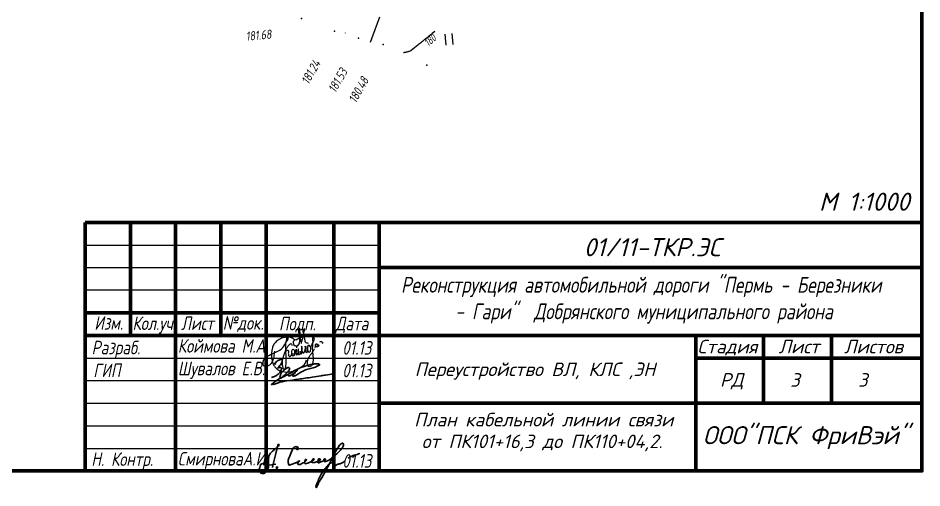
# Paper-space layout 'Лист3' of a CAD drawing. Header units: millimetres. Extents: x -693 to 409, y -3 to 286.
# Drawn here: x 209.6 to 409.4, y -3.2 to 100.8 of the extents above; entities that cross this region are included whole.
import ezdxf
from ezdxf.enums import TextEntityAlignment as Align

# ---------------------------------------------------------------- set-up
doc = ezdxf.new("R2010")
doc.units = ezdxf.units.MM
doc.linetypes.add('CONTI', pattern=[0])
for name, color, linetype in [('_Оформление', 7, 'Continuous'), ('GOR_BDEFAULT', 212, 'CONTI'), ('PI_OTDEFAULT', 172, 'CONTI'), ('PI_TTDEFAULT', 5, 'CONTI'), ('SIT_LDEFAULT', 7, 'CONTI'), ('ZAPSKDEFAULT', 7, 'CONTI')]:
    doc.layers.add(name, color=color, linetype=linetype)
doc.layers.add('ЛИНИЯ', color=7, linetype='Continuous', lineweight=18)
doc.layers.add('проект', color=7, linetype='Continuous', lineweight=80)
doc.layers.add('ЭЛЕКТРИКА', color=1, linetype='Continuous', lineweight=40, plot=False)
doc.styles.add('eskd', font='isocpeur.ttf', dxfattribs={"width": 1.2, "height": 2})
doc.styles.add('GPR', font='isocpeui.ttf', dxfattribs={"width": 0.8})
doc.styles.add('SHRFT', font='isocpeui.ttf')
doc.styles.get("Standard").update_dxf_attribs({"font": 'isocpeui.ttf'})

# ---------------------------------------------------------------- blocks, each defined once
blk = doc.blocks.new('BL_2011')
at = {"color": 0}
for p, q in [((0, 0), (0, 2.4)), ((1.6, 0), (1.6, 2.4))]:
    blk.add_line(p, q, dxfattribs=at)
blk = doc.blocks.new('A$C14F24BE0')
at = {"lineweight": 30, "true_color": 0x0718b0}
blk.add_hatch(color=164, dxfattribs=at).paths.add_polyline_path([(2.59, -4.28, 1), (2.22, -4.28, 1)])
at = {"color": 164, "lineweight": 30, "true_color": 0x0718b0}
blk.add_line((0.23, -3.77), (2.15, -3.46), dxfattribs=at)
blk.add_circle((2.41, -4.28), 0.188, dxfattribs=at)
at = {"color": 164, "lineweight": 30, "true_color": 0x0718b0, "start_tangent": (0.860782, 0.508973)}
blk.add_spline([(-0.49, -3.72), (-0.53, -3.41), (-0.97, -3.39), (-1.41, -4.2), (-1.56, -4.93), (-1.23, -5.39), (-0.51, -5.53), (0.18, -5.03), (0.49, -4.37), (0.54, -3.46), (0.54, -2.34), (0.7, -1.49), (1.39, -0.62), (2.25, 0.06), (2.84, 0.7), (2.86, 0.84), (2.62, 0.84), (2.58, 0.68), (2.53, 0.39), (2.33, -0.49), (1.73, -2.9), (1.4, -4.2)], degree=3, dxfattribs=at)
at = {"color": 164, "lineweight": 30, "true_color": 0x0718b0}
blk.add_spline([(6.77, 0.11), (6.74, -0.04), (6.79, -0.24), (6.92, -0.26), (7.09, -0.16), (7.09, 0.14), (6.88, 0.35), (6.43, 0.38), (5.77, -0.36), (5.14, -1.9), (4.88, -2.85), (4.92, -3.36), (5, -3.67), (5.34, -3.61), (6.15, -3.34), (6.88, -3.04), (7.36, -2.85), (7.4, -2.79), (7.32, -2.73), (7.19, -2.85), (7, -3.26), (6.97, -3.45), (7.06, -3.54), (7.66, -3.49), (8.18, -3.22), (8.59, -2.97), (8.86, -2.68), (8.93, -2.53), (8.83, -2.42), (8.63, -2.67), (8.53, -2.94), (8.56, -3.29), (8.72, -3.4), (9.19, -3.27), (9.87, -2.95), (10.43, -2.58), (10.6, -2.39), (10.51, -2.24), (10.35, -2.37), (10.18, -2.67), (10.14, -3.05), (10.34, -3.15), (11.15, -2.95), (11.87, -2.68), (12.01, -2.52), (11.84, -2.33), (11.57, -2.35), (11.48, -2.81), (11.4, -3.04), (11.51, -3.18), (11.8, -3.1), (12.44, -2.88), (12.85, -2.64), (13.16, -2.41), (12.94, -2.3), (12.77, -2.54), (12.75, -2.82), (12.98, -2.92), (13.39, -2.85), (13.99, -2.54), (15.11, -1.65), (16.08, -0.78), (16.87, 0.22), (17.11, 0.74), (17.11, 0.96), (16.96, 1.14), (16.74, 1.1), (16.26, 0.68), (15.72, -0.11), (15.15, -1.16), (14.5, -2.43), (13.2, -4.96), (12.11, -6.78), (11.69, -7.49), (11.41, -8.15), (11.23, -8.5), (11.09, -8.72), (11.04, -8.62), (11.21, -7.82), (11.74, -6.57), (12.73, -4.88), (13.44, -4), (13.86, -3.56), (14.24, -3.3), (14.59, -3.15), (14.83, -3.18), (14.87, -3.49), (14.87, -3.8), (14.9, -3.95), (15.51, -3.69), (16.19, -3.43), (16.79, -3.21), (17.39, -2.82)], degree=3, dxfattribs=at)
at = {"color": 164, "lineweight": 30, "true_color": 0x0718b0, "end_tangent": (1, 0)}
blk.add_spline([(18.13, -2.16), (18.79, -1.78), (19.45, -1.52), (20.76, -1.14)], degree=3, dxfattribs=at)
blk = doc.blocks.new('A$C6218632A')
at = {"layer": 'ЭЛЕКТРИКА', "color": 0, "linetype": 'ByBlock', "lineweight": -2}
for points in [[(6.36, 3.64), (6.29, 3.55), (6.19, 3.42), (6.15, 3.2), (6.16, 3.02), (6.19, 2.85), (6.25, 2.66), (6.38, 2.48), (6.66, 2.4), (7.08, 2.46), (7.29, 2.63), (7.51, 3.03), (7.59, 3.33), (7.62, 3.64), (7.55, 4.03), (7.51, 4.37), (7.44, 4.87), (7.4, 5.33), (7.36, 5.91), (7.47, 6.15), (7.47, 6.37), (7.55, 5.74), (7.7, 4.13), (7.96, 2.9), (8.05, 3.35), (8.25, 4.05), (8.38, 4.68), (8.57, 5.55), (8.57, 6.17), (8.53, 6.13), (8.51, 4.61), (8.64, 3.77), (8.77, 3.24), (9.46, 3.01)], [(2.03, 1.19), (1.82, -0.01), (1.23, -1.54), (-0.29, -2.12), (-0.51, -1.14), (0.9, 0.34), (2.31, 0.98), (3.87, 2.03), (4.64, 3.3), (4.99, 3.94), (4.92, 4.64), (4.63, 3.92), (4.43, 2.74), (4.43, 1.61), (4.49, 0.13), (4.52, -1.09), (4.48, -1.64), (4.41, -2.36), (4.15, -2.9), (3.94, -2.6), (3.8, -1.92), (3.73, -1.52), (3.73, -1.11), (3.76, -0.75), (3.87, -0.36), (3.99, -0.04), (4.14, 0.48), (4.42, 1.2), (4.76, 1.95), (5.18, 2.54), (5.63, 2.88), (5.9, 2.46)], [(8.16, 4.33), (7.67, 4.08), (7.08, 3.83), (6.68, 3.67), (6.4, 3.82), (6.18, 3.96), (6.06, 4.05), (5.79, 4.17), (5.55, 4.26), (5.1, 4.32), (4.59, 4.29), (3.57, 4.05), (2.59, 3.49), (1.86, 2.72), (1.52, 1.92), (1.34, 0.89), (1.3, 0.16), (1.43, -0.58), (1.58, -1.22), (1.8, -1.83), (2.16, -2.37), (2.65, -2.82), (3.82, -3.32), (5.25, -3.4), (6.28, -3.14), (7.66, -2.46), (8.75, -1.51), (9.04, -0.7)], [(7.71, 0.86), (7.81, 0.83), (7.83, 0.91), (7.83, 0.98), (7.79, 1.05), (7.74, 1.09), (7.62, 1.09), (7.58, 1.04), (7.57, 0.88), (7.57, 0.77), (7.68, 0.62), (7.74, 0.59), (7.88, 0.58), (7.97, 0.68), (8.03, 0.79), (8.07, 0.95), (8.06, 1.05), (8.06, 1.36), (8.05, 1.53), (8.05, 1.76), (8.03, 1.9), (8, 2.31), (8.05, 1.66), (8.05, 1.55), (8.05, 1.45), (8.07, 1.21), (8.1, 1.08), (8.16, 0.96), (8.25, 0.86), (8.33, 0.81), (8.65, 1.05), (8.74, 1.3), (8.8, 1.62), (8.82, 1.99), (8.81, 2.34), (8.82, 2.15), (8.82, 1.96), (8.82, 1.67), (8.84, 1.5), (8.84, 1.31), (8.88, 1.11), (8.95, 0.95), (8.97, 0.95), (9.21, 0.97), (9.29, 1.13), (9.31, 1.67), (9.32, 1.88), (9.32, 2.18), (9.65, 2.46), (9.69, 2.45), (9.84, 2.3), (9.84, 2.4), (9.46, 2.42), (9.32, 2.18), (9.32, 1.97), (9.31, 1.67), (9.35, 1.27), (9.41, 1.18), (9.67, 1.01), (9.89, 1.14), (9.96, 1.27), (9.99, 1.4), (10.03, 1.7), (10.01, 1.98), (9.98, 2.12), (9.96, 2.2), (9.83, 2.34), (9.78, 2.38), (9.76, 2.29), (9.82, 2.21), (9.96, 2.22), (10.06, 2.3), (10.16, 2.36), (10.25, 2.55), (10.32, 2.7), (10.39, 2.92), (10.42, 3.01), (10.57, 3.21), (10.65, 3.33), (10.77, 3.66), (10.78, 4.09), (10.48, 4.26), (10.43, 4.06), (10.41, 3.78), (10.44, 3.4), (10.43, 3.08), (10.41, 2.85), (10.4, 2.42), (10.37, 2.1), (10.36, 1.71), (10.4, 1.4), (10.41, 1.13), (10.43, 0.81), (10.45, 0.57), (10.48, 0.21), (10.51, -0.09), (10.53, -0.53), (10.51, -0.91), (10.45, -1.3), (10.31, -1.73), (9.91, -2.2), (9.48, -2.18), (9.34, -1.88), (9.27, -1.41), (9.29, -1.04), (9.4, -0.66), (9.55, -0.31), (9.71, 0.01), (9.88, 0.29), (10.09, 0.54), (10.31, 0.79), (10.51, 1.19), (10.86, 1.75)], [(6.92, 1.97), (6.93, 2.05), (6.94, 2.22), (6.95, 2.28), (7.03, 2.36), (7.1, 2.34)], [(11.08, 2.11), (11.05, 2.31), (11.05, 2.55), (11.16, 2.82), (11.31, 2.84), (11.4, 2.76), (11.39, 2.61), (11.37, 2.48), (11.38, 2.49), (11.47, 2.58), (11.63, 2.65), (11.72, 2.62), (11.78, 2.55), (11.82, 2.49), (11.76, 2.37), (11.72, 2.29), (11.57, 2.21), (11.47, 2.18), (11.27, 2.15), (11.15, 2.13), (11.04, 2.12), (10.95, 2.1), (10.92, 2.04)], [(12.01, 3.3), (12.26, 3.34), (12.53, 3.23), (12.61, 3.09), (12.54, 2.91)], [(4.39, 1.12), (4.81, 1.38), (4.97, 1.39), (5.08, 1.26), (5.09, 1.06), (5.06, 0.88), (5.06, 0.61), (5.08, 0.37), (5.17, 0.16), (5.34, 0.05), (5.53, 0.09), (5.71, 0.27), (5.82, 0.61), (5.8, 1.03), (5.88, 1.44), (6.16, 1.61), (6.4, 1.39), (6.45, 1), (6.45, 0.68), (6.4, 0.35), (6.23, 0.2), (5.97, 0.2), (5.84, 0.26), (5.8, 0.35), (5.8, 0.53), (6.25, 0.63), (6.53, 0.74), (6.7, 0.9), (6.79, 1.18), (6.79, 1.63), (6.79, 1.18), (6.75, 0.87), (6.77, 0.63), (6.83, 0.46), (6.86, 0.42), (6.97, 0.42), (7.09, 0.48), (7.14, 0.6), (7.19, 0.75), (7.22, 0.94), (7.23, 1.05), (7.25, 1.13), (7.26, 1.29), (7.26, 1.44), (7.27, 1.54), (7.27, 1.71), (7.25, 1.46), (7.25, 1.26), (7.25, 1.11), (7.25, 1.05), (7.25, 1.02), (7.25, 0.98), (7.25, 0.77), (7.28, 0.57), (7.33, 0.47), (7.58, 0.51)]]:
    blk.add_spline(points, degree=3, dxfattribs=at)
blk = doc.blocks.new('A$C54C13FF2')
at = {"color": 182, "lineweight": 30}
blk.add_spline([(0.77, 4.58), (0.92, 4.59), (0.84, 4.53), (0.78, 4.57), (0.76, 4.63), (0.89, 4.84), (1.27, 5.17), (1.63, 5.41), (2.1, 5.58), (2.29, 5.61), (2.42, 5.51), (2.42, 5.3), (2.31, 4.8), (2.02, 4.36), (1.64, 3.94), (1.37, 3.63), (1.36, 3.62), (1.36, 3.66), (1.47, 3.7), (1.73, 3.77), (2.05, 3.76), (2.25, 3.63), (2.19, 3.23), (1.81, 2.6), (1.13, 2.01), (0.46, 1.68), (0, 1.54)], degree=3, dxfattribs=at)
at = {"color": 182, "lineweight": 30, "end_tangent": (1, 0)}
blk.add_spline([(4.46, 2.69), (4.18, 2.61), (3.92, 2.39), (3.74, 2.2), (3.73, 2.01), (3.91, 1.92), (4.27, 2.01), (4.81, 2.44), (5.42, 2.93), (5.69, 3.19), (5.74, 3.19), (5.71, 3.16), (5.66, 3.1), (5.4, 2.84), (5.09, 2.48), (4.77, 2.16), (4.72, 2.01), (4.72, 1.94), (4.73, 1.87), (4.87, 1.86), (5.26, 1.95), (6.05, 2.47), (6.55, 2.76), (7.01, 3), (7.54, 3.24), (9.74, 3.89), (10.28, 4.15), (10.61, 4.31), (10.68, 4.47), (10.23, 4.61), (9.04, 4.5), (7.5, 4.1), (5.6, 3.35), (3.21, 1.99), (0.05, 0.04), (0.01, 0), (0.08, 0.02), (0.46, 0.05), (1.37, 0.33), (3.42, 0.8), (5.97, 1.19), (9.01, 1.64), (11.01, 1.96), (11.97, 2.09), (13.78, 2.39)], degree=3, dxfattribs=at)
at = {"color": 182, "lineweight": 30, "start_tangent": (-0.254421, -0.967094)}
blk.add_spline([(1.99, 2.13), (2.24, 2.65), (2.77, 3.16), (3.44, 3.66), (3.84, 3.76), (3.98, 3.54), (3.7, 2.93), (2.91, 2.08), (2.52, 1.74), (2.22, 1.51), (2.01, 1.49), (1.89, 1.75), (1.99, 2.1), (2.04, 2.28)], degree=3, dxfattribs=at)

psp = doc.layouts.new('Лист3')

# ---------------------------------------------------------------- linework, layer by layer
at = {"layer": '_Оформление', "color": 0, "linetype": 'Continuous', "lineweight": 70}
for p, q in [((224.41, 55.56), (409.41, 55.56)), ((224.41, 0.56), (224.41, 55.56)), ((234.41, 30.56), (234.41, 55.56)), ((244.41, 0.56), (244.41, 55.56)), ((254.41, 30.56), (254.41, 55.56)), ((264.41, 0.56), (264.41, 55.56)), ((279.41, 0.56), (279.41, 55.56)), ((289.41, 0.56), (289.41, 55.56)), ((289.41, 45.56), (409.41, 45.56)), ((224.41, 35.56), (289.41, 35.56)), ((224.41, 30.56), (409.41, 30.56)), ((359.41, 0.56), (359.41, 30.56)), ((374.41, 15.56), (374.41, 30.56)), ((389.41, 15.56), (389.41, 30.56)), ((359.41, 25.56), (409.41, 25.56)), ((289.41, 15.56), (409.41, 15.56)), ((224.41, 0.56), (409.41, 0.56))]:
    psp.add_line(p, q, dxfattribs=at)
at = {"layer": '_Оформление', "color": 0}
for p, q in [((409.41, 0.56), (409.41, 55.56)), ((224.41, 50.56), (289.41, 50.56)), ((224.41, 45.56), (289.41, 45.56)), ((289.41, 40.56), (224.41, 40.55)), ((224.41, 25.56), (289.41, 25.56)), ((224.41, 20.56), (289.41, 20.56)), ((224.41, 15.56), (289.41, 15.56)), ((224.41, 10.56), (289.41, 10.56)), ((224.41, 5.56), (289.41, 5.56))]:
    psp.add_line(p, q, dxfattribs=at)
at = {"layer": '_Оформление', "lineweight": 70, "ltscale": 200}
psp.add_lwpolyline([(409.41, 286.44), (-693.39, 286.44), (-693.39, 0.56), (409.41, 0.56)], close=True, dxfattribs=at)
at = {"layer": 'GOR_BDEFAULT', "color": 212, "elevation": 180, "flags": 128}
psp.add_lwpolyline([(301.73, 97.83), (301.43, 97.59), (301.14, 97.34), (300.84, 97.11), (300.56, 96.87), (300.27, 96.65), (299.99, 96.42), (299.73, 96.22), (299.46, 96.01), (299.21, 95.81), (298.96, 95.61), (298.74, 95.42), (298.51, 95.25), (298.31, 95.08), (298.12, 94.93), (297.96, 94.78), (296.5, 93.58), (296.4, 93.54), (296.3, 93.5), (296.18, 93.46), (296.06, 93.42), (295.94, 93.38), (295.81, 93.34), (295.68, 93.3), (295.56, 93.27), (295.43, 93.23), (295.31, 93.2), (295.2, 93.18), (295.08, 93.15), (294.97, 93.13), (294.88, 93.1), (294.79, 93.09)], dxfattribs=at)
at = {"layer": 'PI_TTDEFAULT', "color": 5}
for p in [(272.23, 100.67, 181.68), (279.56, 97.87, 181.24), (284.82, 96.37, 181.53), (290.29, 94.93, 180.48), (299.91, 90.38, 179.35)]:
    psp.add_point(p, dxfattribs=at)
at = {"layer": 'SIT_LDEFAULT', "color": 7}
for p, q in [((288.49, 98.23), (289.56, 101.04)), ((287.75, 96.24), (288.49, 98.23)), ((281.91, 97.52), (281.88, 97.45)), ((287.46, 95.47), (287.75, 96.24))]:
    psp.add_line(p, q, dxfattribs=at)

# ---------------------------------------------------------------- block references
at = {"color": 0, "linetype": 'ByBlock', "lineweight": -2}
psp.add_blockref('A$C6218632A', (264.27, 25.87), dxfattribs=at)
at = {"color": 0}
psp.add_blockref('A$C54C13FF2', (265.57, 19.68), dxfattribs=at)
at = {"layer": '_Оформление', "color": 0}
psp.add_blockref('A$C14F24BE0', (264.41, 5.56), dxfattribs=at)
at = {"layer": 'ZAPSKDEFAULT', "color": 7, "rotation": 5.244115039693725}
psp.add_blockref('BL_2011', (304.19, 94.81), dxfattribs=at)

# ---------------------------------------------------------------- texts
at = {"layer": '_Оформление', "color": 0, "lineweight": -3, "width": 0.8}
for s, p in [('Изм.  ', (226.44, 31.82)), ('Кол.уч.  ', (234.87, 31.75)), ('Лист ', (245.62, 31.75)), ('№док.  ', (254.83, 31.82)), ('Подп.', (267.26, 31.67)), ('Дата', (279.78, 31.68)), ('Разраб.', (225.84, 26.38)), ('Коймова М.А.', (244.9, 26.74)), ('01.13', (281.25, 26.29)), ('ГИП', (226.21, 21.33)), ('Шувалов Е.В. ', (244.9, 21.74)), ('01.13', (281.25, 21.29)), ('Н. Контр.', (225.77, 1.68)), ('СмирноваА.И.', (244.89, 1.77)), ('01.13', (281.25, 1.29))]:
    psp.add_text(s, height=3, dxfattribs=at).set_placement(p)
at = {"layer": '_Оформление', "color": 0, "lineweight": -3}
for s, height, p in [('Стадия', 3, (359.76, 26.59)), ('Лист  ', 3, (377.73, 26.6)), ('Листов', 3, (392.19, 26.59)), ('РД', 3, (364.76, 19.22)), ('3', 3, (380.28, 19.2)), ('3', 3, (395.28, 19.2)), ('ООО"ПСК ФриВэй" ', 4, (360.96, 6.48))]:
    psp.add_text(s, height=height, dxfattribs=at).set_placement(p)
at = {"layer": 'GOR_BDEFAULT', "color": 212, "style": 'SHRFT', "width": 0.75}
psp.add_text('180', height=1.722, rotation=40.2356, dxfattribs=at).set_placement((300.24, 94.39, 180))
at = {"layer": 'PI_OTDEFAULT', "color": 172, "style": 'eskd', "oblique": 10, "width": 0.8}
for s, rotation, p in [('181.68', 5.2441, (260.04, 95.74)), ('181.24', 60.2441, (273.79, 85.95)), ('181.53', 60.2441, (279.74, 84.09)), ('180.48', 60.2441, (284.25, 81.82))]:
    psp.add_text(s, height=2, rotation=rotation, dxfattribs=at).set_placement(p)
at = {"layer": 'ЛИНИЯ', "color": 0, "linetype": 'ByBlock', "style": 'GPR'}
for s, p in [('План кабельной линии связи', (325.79, 10.42)), ('от ПК101+16,3 до ПК110+04,2.', (325.42, 5.61))]:
    psp.add_text(s, height=3, dxfattribs=at).set_placement(p, align=Align.CENTER)
at = {"layer": 'проект', "color": 0, "lineweight": -3}
for s, height, p in [('М 1:1000', 4, (386.66, 58.15)), ('01/11-ТКР.ЭС', 4, (334.65, 48.08)), ('Переустройство ВЛ, КЛС ,ЭН', 3, (297.27, 21.56))]:
    psp.add_text(s, height=height, dxfattribs=at).set_placement(p)
at = {"layer": 'проект', "color": 0, "lineweight": -3, "width": 0.8}
for s, p in [('Реконструкция автомобильной дороги "Пермь - Березники', (294.25, 40.01)), (' - Гари"  Добрянского муниципального района', (304.45, 34.13))]:
    psp.add_text(s, height=3.5, dxfattribs=at).set_placement(p)

doc.saveas('drawing.dxf')
